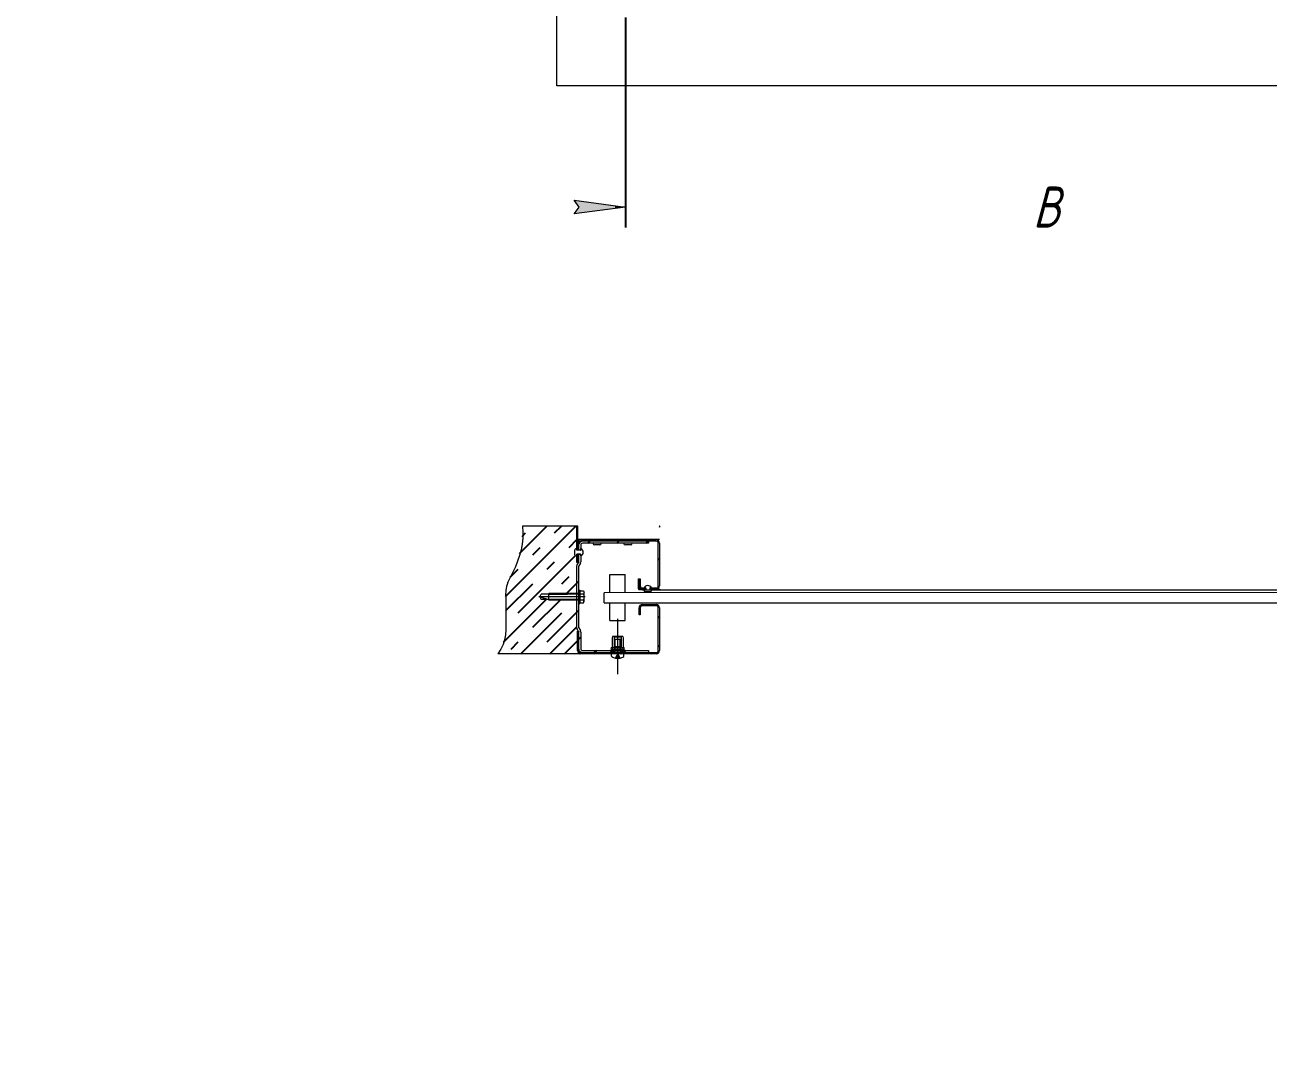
# Model space of a CAD drawing. Header units: millimetres. Extents: x 0 to 420, y 0 to 297.
# Drawn here: x 0 to 121.2, y 0 to 99.7 of the extents above; entities that cross this region are included whole.
import ezdxf

# ---------------------------------------------------------------- set-up
doc = ezdxf.new("R2010")
doc.units = ezdxf.units.MM
for name, pattern in [('K5LT_AXLED', [19.5, 15, -1.5, 1.5, -1.5]), ('K5LT_DASHED', [6, 4, -2]), ('K5LT_THIN', [0])]:
    doc.linetypes.add(name, pattern=pattern)
doc.layers.add('Системный слой', color=7, linetype='Continuous')
doc.styles.add('KDIMTEXTSTYLE', font='GOST_AU.SHX', dxfattribs={"width": 0.96, "oblique": 15, "height": 5})
doc.dimstyles.new('KDIMSTYLE (0.07)', dxfattribs={"dimtxt": 5, "dimasz": 1, "dimexe": 2, "dimexo": 0, "dimgap": 1, "dimtad": 1, "dimlfac": 15, "dimtxsty": 'KDIMTEXTSTYLE', "dimsah": 1, "dimcen": 0, "dimdle": 1, "dimadec": 0, "dimazin": 0, "dimtfac": 0.667, "dimtmove": 0, "dimatfit": 3, "dimfxl": 1, "dimtvp": 1, "dimtolj": 1, "dimtzin": 0, "dimarcsym": 0})
pattern_1 = [(45, (0, 0), (-1.414213562373095, 1.414213562373095), [])]

# ---------------------------------------------------------------- blocks, each defined once
blk = doc.blocks.new('KDIMARROW_01')
at = {"layer": 'Системный слой'}
blk.add_hatch(color=0, dxfattribs=at).paths.add_polyline_path([(0, 0), (-5, 0.658262491226197), (-4.5, 5.51091059616309e-16), (-5, -0.6582624912261956)])
at = {"layer": 'Системный слой', "color": 0, "linetype": 'K5LT_THIN', "lineweight": 18}
for p, q in [((-4.5, 5.51091059616309e-16), (-5, 0.658262491226197)), ((-5, 0.658262491226197), (0, 0)), ((0, 0), (-5, -0.6582624912261956)), ((-5, -0.6582624912261956), (-4.5, 5.51091059616309e-16)), ((0, 0), (-1, 0))]:
    blk.add_line(p, q, dxfattribs=at)

msp = doc.modelspace()

# ---------------------------------------------------------------- hatches: boundary and pattern name
at = {"layer": 'Системный слой'}
h = msp.add_hatch(dxfattribs=at)
h.set_pattern_fill('Бетон', angle=45, style=0, pattern_type=0)
h.set_pattern_definition([(45, (0, 0), (-1.414213562373095, 1.414213562373095), [11, -5]), (45, (9.19238815542512, 9.192388155425117), (-1.414213562373095, 1.414213562373095), [1, -15]), (45, (4.949747468305834, 6.363961030678928), (-1.414213562373095, 1.414213562373095), [11, -5]), (45, (14.14213562373095, 15.55634918610405), (-1.414213562373095, 1.414213562373095), [1, -15])])
h.paths.add_polyline_path([(50.16681624943146, 43.97947448401575), (50.31927744403498, 44.24354501925137), (51.06681724943144, 44.2435450192512), (51.06681724943144, 44.29354501925121), (53.76681724943143, 44.29354501925121), (53.7668172494316, 46.96853848325702), (53.80232051742848, 47.1010384832569), (53.93113700279559, 47.32415518076508), (53.84681724943135, 47.32415518076508), (53.79681724943134, 47.32415518076508), (53.79681724943174, 47.94915518076508), (53.67093534492113, 47.98288513542013), (53.61021470905297, 48.02947771804904), (53.59681724943135, 48.07947771804905), (53.59681724943135, 48.5688326434809), (53.62610657131268, 48.63954332159958), (53.67093534492113, 48.66542522610982), (53.79681724943134, 48.69915518076488), (53.79681724943134, 50.77415518076506), (53.82610657131272, 50.84486585888374), (53.89681724943136, 50.87415518076506), (48.48729432616773, 50.87415518076506), (48.42271830235791, 48.91901985083194), (47.77052854999909, 46.84837808612031), (47.54633570182261, 46.37337772847451), (47.51706716546926, 46.31485050053982), (47.45788709708495, 46.1978761836944), (47.39296920250956, 46.07035605125364), (47.33609447337381, 45.95804737545888), (47.28558800902908, 45.85686626356738), (47.21189473850461, 45.70475593508769), (47.10848706694719, 45.47526255682129), (46.97796678213501, 45.12644842928154), (46.89070290000382, 44.77418421231661), (46.88569889366829, 44.74417212035252), (46.8767975053704, 44.68394676244472), (46.86310951447706, 44.56274788046815), (46.84969898116708, 44.31780968993323), (46.85193605748589, 44.00276794685354), (46.85780606045057, 43.84433248840958), (46.86129050907675, 43.76494281758639), (46.86577945089732, 43.66597404544561), (46.86986116212142, 43.57271384373036), (46.87316303317937, 43.48873921608049), (46.87515793463854, 43.42945550240927), (46.87593519482073, 43.40313901401188), (46.87729327454429, 43.35054139586461), (46.87928470900908, 43.2454769416687), (46.88085697866381, 43.0357859417422), (46.88001558192229, 42.80879784865513), (46.87735740140886, 42.52565746409999), (46.87600326837787, 42.03975387057056), (46.88025764172392, 41.27974331944617), (46.87532815469206, 40.98297499814834), (46.85137525086827, 40.54029493858027), (46.75789498549932, 39.88486056292214), (46.4196927948376, 38.93139913004305), (46.09960864022094, 38.43293485773739), (54.1668172494318, 38.43293485773751), (53.94054307945214, 38.52666068775778), (53.84681724943209, 38.75293485773747), (53.84681724943209, 40.63293485773741), (53.93113700279559, 40.63293485773741), (53.80232051742865, 40.85605155524547), (53.76681724943143, 40.98855155524546), (53.76681724943143, 43.66354501925127), (53.73195380306885, 43.66354501925127), (51.06681724943144, 43.66354501925127), (51.06681724943144, 43.71354501925128), (50.32035069749861, 43.71354501925128)])
h = msp.add_hatch(dxfattribs=at)
h.set_pattern_fill('Металл', angle=45, style=0, pattern_type=0)
h.set_pattern_definition(pattern_1)
h.paths.add_polyline_path([(54.36681724943145, 49.404155180765), (54.08397453695687, 49.28699789323963), (53.96681724943141, 49.004155180765), (54.16681724943146, 49.004155180765), (54.2253958931941, 49.14557653700228), (54.36681724943145, 49.20415518076499)])
h.paths.add_polyline_path([(53.96681724943141, 38.95293485773749), (54.08397453695687, 38.67009214526286), (54.36681724943145, 38.55293485773728), (54.36681724943145, 38.75293485773747), (54.2253958931941, 38.8115135015002), (54.16681724943146, 38.95293485773749)])
h.paths.add_polyline_path([(58.16681724943146, 38.7529348577373), (58.16681724943146, 38.55293485773748), (60.76681724943143, 38.55293485773748), (60.76681724943143, 38.75293485773747)])
h.paths.add_polyline_path([(54.16681724943169, 40.55371816022947), (54.1313139814344, 40.68621816022934), (53.95810890067764, 40.58621816022944), (53.96681724943141, 40.55371816022947)])
h.paths.add_polyline_path([(54.36681724943145, 38.55293485773748), (57.36681724943145, 38.55293485773728), (57.36681724943145, 38.75293485773747), (54.36681724943145, 38.7529348577373)])
h.paths.add_polyline_path([(53.96681724943141, 40.55371816022947), (53.96681724943141, 38.95293485773749), (54.16681724943146, 38.95293485773749), (54.16681724943146, 40.55371816022947)])
h.paths.add_polyline_path([(53.7668172494316, 40.98855155524546), (53.80232051742848, 40.85605155524539), (53.97552559818558, 40.95605155524547), (53.96681724943141, 40.98855155524546)])
h.paths.add_polyline_path([(53.80232051742865, 47.10103848325701), (53.76681724943143, 46.96853848325702), (53.96681724943164, 46.96853848325702), (53.97552559818564, 47.00103848325691)])
h.paths.add_polyline_path([(53.80232051742848, 40.85605155524539), (53.95810890067759, 40.58621816022935), (54.1313139814344, 40.68621816022934), (53.97552559818564, 40.95605155524538)])
h.paths.add_polyline_path([(54.13131398143457, 47.27087187827303), (54.16681724943146, 47.40337187827302), (53.9668172494317, 47.40337187827302), (53.95810890067759, 47.37087187827294)])
h.paths.add_polyline_path([(53.76681724943143, 46.96853848325702), (53.76681724943143, 40.98855155524546), (53.96681724943141, 40.98855155524546), (53.96681724943141, 46.96853848325702)])
h.paths.add_polyline_path([(54.36681724943145, 49.20415518076499), (60.76681724943143, 49.20415518076499), (60.76681724943143, 49.404155180765), (54.36681724943145, 49.404155180765)])
h.paths.add_polyline_path([(53.96681724943141, 49.004155180765), (53.96681724943141, 48.53415518076491), (54.16681724943146, 48.53415518076491), (54.16681724943146, 49.004155180765)])
h.paths.add_polyline_path([(53.95810890067759, 47.37087187827294), (53.80232051742848, 47.1010384832569), (53.97552559818564, 47.00103848325691), (54.1313139814344, 47.27087187827294)])
h.paths.add_polyline_path([(54.16681724943146, 47.40337187827302), (54.16681724943146, 48.11415518076504), (53.96681724943141, 48.11415518076504), (53.96681724943141, 47.40337187827302)])
h = msp.add_hatch(dxfattribs=at)
h.set_pattern_fill('Металл', angle=45, style=0, pattern_type=0)
h.set_pattern_definition(pattern_1)
h.paths.add_polyline_path([(54.16681724943146, 49.52415518076498), (53.9405430794518, 49.4304293507447), (53.84681724943135, 49.20415518076499), (53.96681724943141, 49.20415518076499), (54.02539589319412, 49.34557653700227), (54.16681724943146, 49.404155180765)])
h.paths.add_polyline_path([(59.84681724943147, 45.04415518076496), (59.9405430794518, 44.81788101078524), (60.16681724943146, 44.72415518076508), (60.16681724943146, 44.84415518076497), (60.02539589319412, 44.90273382452767), (59.96681724943141, 45.04415518076496)])
h.paths.add_polyline_path([(53.84681724943135, 47.32415518076488), (53.96681724943141, 47.32415518076488), (53.96681724943141, 48.11415518076504), (53.84681724943135, 48.11415518076504)])
h.paths.add_polyline_path([(61.84681724943164, 49.20415518076499), (61.75309141941131, 49.4304293507447), (61.52681724943164, 49.52415518076506), (61.52681724943164, 49.404155180765), (61.66823860566899, 49.34557653700227), (61.72681724943163, 49.20415518076499)])
h.paths.add_polyline_path([(53.84681724943135, 49.20415518076499), (53.84681724943135, 48.53415518076491), (53.96681724943141, 48.53415518076491), (53.96681724943141, 49.20415518076499)])
h.paths.add_polyline_path([(61.52681724943164, 44.72415518076497), (61.75309141941131, 44.81788101078524), (61.84681724943135, 45.04415518076496), (61.72681724943163, 45.04415518076496), (61.66823860566899, 44.90273382452767), (61.52681724943164, 44.84415518076497)])
h.paths.add_polyline_path([(61.52681724943164, 49.52415518076506), (54.16681724943146, 49.52415518076506), (54.16681724943146, 49.404155180765), (61.52681724943164, 49.404155180765)])
h.paths.add_polyline_path([(59.96681724943141, 45.04415518076496), (59.96681724943141, 45.72415518076508), (59.84681724943135, 45.72415518076508), (59.84681724943135, 45.04415518076496)])
h.paths.add_polyline_path([(60.16681724943146, 44.72415518076508), (60.48681724943151, 44.72415518076508), (60.48681724943151, 44.84415518076497), (60.16681724943146, 44.84415518076497)])
h.paths.add_polyline_path([(61.52681724943164, 44.84415518076497), (60.90681724943158, 44.84415518076497), (60.90681724943158, 44.72415518076508), (61.52681724943164, 44.72415518076508)])
h.paths.add_polyline_path([(61.84681724943135, 45.04415518076496), (61.84681724943135, 49.20415518076499), (61.72681724943163, 49.20415518076499), (61.72681724943163, 45.04415518076496)])
h = msp.add_hatch(dxfattribs=at)
h.set_pattern_fill('Металл', angle=45, style=0, pattern_type=0)
h.set_pattern_definition(pattern_1)
h.paths.add_polyline_path([(53.84681724943181, 38.75293485773747), (53.94054307945214, 38.52666068775778), (54.1668172494318, 38.43293485773739), (54.1668172494318, 38.55293485773748), (54.02539589319446, 38.61151350150018), (53.96681724943181, 38.75293485773747)])
h.paths.add_polyline_path([(60.1668172494318, 43.23293485773732), (59.94054307945214, 43.13920902771704), (59.84681724943209, 42.91293485773733), (59.96681724943181, 42.91293485773733), (60.02539589319446, 43.05435621397461), (60.1668172494318, 43.11293485773734)])
h.paths.add_polyline_path([(61.84681724943198, 42.91293485773733), (61.7530914194117, 43.13920902771704), (61.52681724943204, 43.2329348577374), (61.52681724943204, 43.11293485773734), (61.66823860566933, 43.05435621397461), (61.72681724943203, 42.91293485773733)])
h.paths.add_polyline_path([(59.84681724943209, 42.91293485773733), (59.84681724943209, 42.2329348577374), (59.96681724943181, 42.2329348577374), (59.96681724943181, 42.91293485773733)])
h.paths.add_polyline_path([(61.52681724943204, 38.43293485773751), (61.7530914194117, 38.52666068775778), (61.84681724943209, 38.75293485773747), (61.72681724943203, 38.75293485773747), (61.66823860566933, 38.61151350150018), (61.52681724943204, 38.55293485773748)])
h.paths.add_polyline_path([(61.52681724943204, 43.2329348577374), (60.1668172494318, 43.2329348577374), (60.1668172494318, 43.11293485773734), (61.52681724943204, 43.11293485773751)])
h.paths.add_polyline_path([(61.52681724943204, 38.55293485773748), (58.16681724943146, 38.55293485773748), (58.16681724943146, 38.43293485773739), (61.52681724943204, 38.43293485773739)])
h.paths.add_polyline_path([(61.84681724943209, 38.75293485773747), (61.84681724943209, 42.91293485773733), (61.72681724943203, 42.91293485773733), (61.72681724943203, 38.75293485773747)])
h.paths.add_polyline_path([(53.96681724943181, 38.75293485773747), (53.96681724943181, 40.63293485773741), (53.84681724943209, 40.63293485773741), (53.84681724943209, 38.75293485773747)])
h.paths.add_polyline_path([(54.1668172494318, 38.43293485773739), (57.36681724943145, 38.43293485773739), (57.36681724943145, 38.55293485773748), (54.1668172494318, 38.55293485773748)])
h = msp.add_hatch(dxfattribs=at)
h.set_pattern_fill('Металл', angle=45, style=0, pattern_type=0)
h.set_pattern_definition(pattern_1)
h.paths.add_polyline_path([(58.31681724943144, 38.82273874933031), (58.39742914772478, 38.85812441118185), (58.42940892620032, 38.94014707256136), (58.3940232643489, 39.02075897085473), (58.31681724943144, 39.0527387493303), (58.31681724943144, 39.97225640787423), (58.27831494582233, 40.10273874933029), (58.14166370034059, 40.10273874933029), (58.10681724943157, 40.04790263305151), (58.10681724943157, 39.10273874933029), (58.15681724943158, 39.0527387493303), (58.24181724943145, 39.0527387493303), (58.24181724943145, 39.010392738902), (58.29067887714706, 38.97990578603952), (58.30367173433797, 38.92379786663517), (58.27318478147544, 38.87493623891947), (58.24181724943145, 38.86194338172865), (58.24181724943145, 38.55293485773748), (58.46681724943141, 38.55293485773748), (58.46681724943141, 38.61273874933033), (58.32886247050317, 38.61273874933039), (58.31821698129113, 38.62373820997567), (58.31681724943144, 38.63108872186987)])
h.paths.add_polyline_path([(57.39197079852227, 40.10273874933029), (57.25531955304058, 40.10273874933029), (57.21681724943141, 39.97225640787423), (57.21681724943141, 39.05273874933033), (57.13620535113813, 39.01735308747882), (57.10422557266253, 38.93533042609931), (57.13961123451395, 38.85471852780594), (57.21681724943141, 38.82273874933037), (57.21681724943136, 38.63108872186987), (57.21095938505511, 38.61694658624612), (57.20477202835997, 38.61273874933033), (57.06681724943144, 38.61273874933033), (57.06681724943144, 38.55293485773748), (57.29181724943146, 38.55293485773748), (57.29181724943146, 38.86194338172871), (57.24295562171579, 38.89243033459118), (57.22996276452494, 38.94853825399554), (57.26044971738747, 38.9973998817112), (57.29181724943146, 39.01039273890203), (57.29181724943146, 39.0527387493303), (57.37681724943167, 39.0527387493303), (57.42681724943168, 39.10273874933029), (57.42681724943168, 40.04790263305151)])

# ---------------------------------------------------------------- linework, layer by layer
at = {"layer": 'Системный слой', "color": 7, "linetype": 'K5LT_THIN', "lineweight": 18}
for p, q in [((51.85017140753689, 93.78079849524735), (51.85017140753688, 246.1807984952484)), ((225.5835047408702, 93.78079849524843), (51.85017140753689, 93.78079849524735)), ((53.89681724943136, 50.87415518076506), (48.48729432616773, 50.87415518076506)), ((53.79681724943134, 48.53415518076491), (53.79681724943134, 50.77415518076506)), ((53.84681724943135, 49.55415518076501), (53.84681724943135, 50.80415518076501)), ((53.84681724943135, 50.77415518076506), (53.84681724943135, 48.53415518076491)), ((53.59681724943135, 48.07947771804905), (53.59681724943135, 48.5688326434809)), ((53.79681724943174, 48.69915518076508), (53.67093534492113, 48.66542522610982)), ((53.79681724943174, 48.52415518076506), (53.79681724943174, 48.69915518076508)), ((53.84681724943135, 48.53415518076491), (53.79681724943134, 48.53415518076491)), ((54.15681724943158, 48.52415518076506), (53.79681724943174, 48.52415518076506)), ((61.84681724943135, 49.55415518076501), (53.84681724943135, 49.55415518076501)), ((53.84681724943135, 48.53415518076491), (53.84681724943135, 49.20415518076499)), ((53.96681724943141, 48.53415518076491), (53.84681724943135, 48.53415518076491)), ((53.84681724943135, 48.52415518076506), (53.84681724943135, 48.53415518076491)), ((53.84681724943135, 48.52415518076506), (53.84681724943135, 48.53415518076491)), ((53.96681724943141, 49.20415518076499), (53.96681724943141, 48.53415518076491)), ((53.96681724943141, 49.004155180765), (53.96681724943141, 48.53415518076491)), ((54.16681724943146, 48.53415518076491), (53.96681724943141, 48.53415518076491)), ((53.96681724943141, 48.52415518076506), (53.96681724943141, 48.53415518076491)), ((53.96681724943141, 48.52415518076506), (53.96681724943141, 48.53415518076491)), ((54.16681724943146, 49.52415518076506), (61.52681724943164, 49.52415518076506)), ((61.52681724943164, 49.404155180765), (54.16681724943146, 49.404155180765)), ((54.16681724943146, 49.004155180765), (54.16681724943146, 48.53415518076491)), ((54.16681724943146, 48.53415518076491), (54.166817249426, 48.67915518075117)), ((60.76681724943143, 49.404155180765), (54.36681724943145, 49.404155180765)), ((60.76681724943143, 49.20415518076499), (54.36681724943145, 49.20415518076499)), ((56.01681724943182, 49.03415518076491), (55.51681724943182, 49.03415518076491)), ((59.01681724943143, 49.03415518076491), (58.51681724943143, 49.03415518076491)), ((58.53584736630387, 49.03415518076491), (58.51681724943143, 49.03415518076491)), ((59.01681724943143, 49.03415518076491), (58.99778713255932, 49.03415518076491)), ((60.76681724943143, 49.404155180765), (60.76681724943143, 49.20415518076499)), ((61.72681724943163, 45.04415518076496), (61.72681724943163, 49.20415518076499)), ((61.84681724943135, 49.20415518076499), (61.84681724943135, 45.04415518076496)), ((53.79681724943174, 47.94915518076508), (53.67093534492113, 47.98288513542013)), ((54.15681724943158, 48.12415518076506), (53.79681724943174, 48.12415518076506)), ((53.79681724943174, 47.94915518076508), (53.79681724943174, 48.12415518076506)), ((53.79681724943134, 47.32415518076508), (53.79681724943134, 48.11415518076504)), ((53.84681724943135, 48.11415518076504), (53.79681724943134, 48.11415518076504)), ((53.84681724943135, 47.32415518076508), (53.79681724943134, 47.32415518076508)), ((53.95810890067759, 47.37087187827294), (53.80232051742848, 47.1010384832569)), ((53.84681724943135, 48.11415518076504), (53.84681724943135, 48.12415518076506)), ((53.84681724943135, 48.11415518076504), (53.84681724943135, 48.12415518076506)), ((53.84681724943135, 48.11415518076504), (53.84681724943135, 47.32415518076508)), ((53.84681724943135, 47.32415518076508), (53.84681724943135, 48.11415518076504)), ((53.96681724943141, 48.11415518076504), (53.84681724943135, 48.11415518076504)), ((53.96681724943141, 47.32415518076508), (53.84681724943135, 47.32415518076508)), ((53.96681724943141, 48.11415518076504), (53.96681724943141, 48.12415518076506)), ((53.96681724943141, 48.11415518076504), (53.96681724943141, 48.12415518076506)), ((53.96681724943141, 48.11415518076504), (53.96681724943141, 47.32415518076508)), ((54.16681724943146, 48.11415518076504), (53.96681724943141, 48.11415518076504)), ((53.96681724943141, 48.11415518076504), (53.96681724943141, 47.40337187827302)), ((54.1313139814344, 47.27087187827294), (53.97552559818564, 47.00103848325691)), ((54.1668172494318, 47.96915518076497), (54.16681724943146, 48.11415518076504)), ((54.16681724943146, 48.11415518076504), (54.16681724943146, 47.40337187827302)), ((53.76681724943143, 46.96853848325702), (53.76681724943143, 40.98855155524546)), ((53.96681724943141, 46.96853848325702), (53.96681724943141, 40.98855155524546)), ((57.00943848720669, 44.37427067571258), (57.0094384872059, 46.17415518076362)), ((57.0094384872059, 46.17415518076362), (58.5094384872059, 46.17415518076399)), ((58.50943848720669, 44.37458566193698), (58.5094384872059, 46.17415518076399)), ((59.79681724943134, 44.77415518076506), (59.79681724943134, 45.72415518076508)), ((59.79681724943134, 45.72415518076508), (59.84681724943135, 45.72415518076508)), ((59.84681724943135, 45.72415518076508), (59.84681724943135, 44.77415518076506)), ((59.84681724943135, 45.04415518076496), (59.84681724943135, 45.72415518076508)), ((59.84681724943135, 45.72415518076508), (59.96681724943141, 45.72415518076508)), ((59.96681724943141, 45.72415518076508), (59.96681724943141, 45.04415518076496)), ((60.16681724943146, 44.84415518076497), (60.48681724943151, 44.84415518076497)), ((60.48681724943151, 44.84415518076497), (60.34181724943835, 44.84415518076224)), ((60.48681724943151, 44.84415518076497), (60.48681724943151, 44.72415518076508)), ((60.49681724943139, 44.83415518076492), (60.49681724943139, 44.67415518076507)), ((60.89681724943136, 44.83415518076492), (60.89681724943136, 44.67415518076507)), ((61.05181724941781, 44.84415518075951), (60.90681724943158, 44.84415518076497)), ((60.90681724943158, 44.84415518076497), (60.90681724943158, 44.72415518076508)), ((60.90681724943158, 44.84415518076497), (61.52681724943164, 44.84415518076497)), ((50.16681624943146, 43.97947448401575), (50.31927744403498, 44.24354501925137)), ((50.16681624943146, 43.97947448401575), (50.32035069749861, 43.71354501925128)), ((50.16681624943146, 43.97947448401575), (51.06681724943144, 43.71354501925128)), ((51.06681724943144, 44.2435450192512), (50.31927744403498, 44.24354501925137)), ((51.06681724943144, 43.71354501925128), (50.32035069749861, 43.71354501925128)), ((53.96681724943141, 44.29354501925121), (51.06681724943144, 44.29354501925121)), ((51.06681724943144, 43.66354501925127), (51.06681724943144, 44.29354501925121)), ((51.06681724943144, 44.2435450192512), (52.86681724943145, 44.2435450192512)), ((52.86681724943145, 43.71354501925128), (51.06681724943144, 43.71354501925128)), ((53.73195380306885, 43.66354501925127), (51.06681724943144, 43.66354501925127)), ((53.96681724943141, 44.2435450192512), (52.86681724943145, 44.2435450192512)), ((53.96681724943141, 44.2435450192512), (52.86681724943145, 44.2435450192512)), ((53.72251079489348, 43.71354501925128), (52.86681724943145, 43.71354501925128)), ((53.96681724943141, 43.71354501925109), (53.72251079489348, 43.71354501925128)), ((53.96681724943141, 43.6635450192511), (53.73195380306885, 43.66354501925127)), ((53.96681724943141, 43.71354501925109), (53.83622939157453, 43.71354501925109)), ((53.96681624943147, 44.62854501925125), (54.06681824943144, 44.62854501925125)), ((54.06681724943144, 44.55589528844087), (54.44040478588749, 44.55589528844087)), ((54.06681724943144, 44.26722015384604), (54.44040478588857, 44.26722015384604)), ((54.06681724943144, 43.68986988465642), (54.44040478588931, 43.68986988465642)), ((54.44040478588749, 44.55589528844087), (54.51681801355613, 44.42354369574844)), ((54.51681724943143, 43.53354501925116), (54.51681801355613, 44.42354369574844)), ((213.9568380757933, 44.4072281882662), (56.45943848720668, 44.37415518076361)), ((56.4594384872068, 43.4072281883054), (56.45943848720668, 44.37415518076361)), ((59.89681724943136, 44.72415518076508), (60.48681724943151, 44.72415518076508)), ((60.48681724943151, 44.67415518076507), (59.89681724943136, 44.67415518076507)), ((60.48681724943151, 44.72415518076508), (60.16681724943146, 44.72415518076508)), ((60.19943848482205, 44.67415518082109), (61.5594384848219, 44.67415518082109)), ((60.32181724943138, 44.67415518076507), (60.3555472040868, 44.54827327625483)), ((60.49681724943139, 44.67415518076507), (60.32181724943138, 44.67415518076507)), ((60.94149471214757, 44.47415518076508), (60.45213978671552, 44.47415518076508)), ((60.48681724943151, 44.72415518076508), (60.48681724943151, 44.67415518076507)), ((60.49681724943139, 44.72415518076508), (60.48681724943151, 44.72415518076508)), ((60.49681724943139, 44.72415518076508), (60.48681724943151, 44.72415518076508)), ((60.90681724943158, 44.72415518076508), (60.89681724943136, 44.72415518076508)), ((60.90681724943158, 44.72415518076508), (60.89681724943136, 44.72415518076508)), ((61.07181724943138, 44.67415518076507), (60.89681724943136, 44.67415518076507)), ((214.5068380757933, 44.62333046874494), (60.90350474087052, 44.62333046874492)), ((60.90681724943158, 44.72415518076508), (60.90681724943158, 44.67415518076507)), ((60.90681724943158, 44.72415518076508), (61.79681724943134, 44.72415518076508)), ((61.52681724943164, 44.72415518076508), (60.90681724943158, 44.72415518076508)), ((61.79681724943134, 44.67415518076507), (60.90681724943158, 44.67415518076507)), ((61.07181724943138, 44.67415518076507), (61.03808729477629, 44.54827327625483)), ((53.96681624943147, 43.32854501925124), (54.06681824943144, 43.32854501925124)), ((54.06681724943144, 43.40119475006162), (54.44040478588749, 43.40119475006162)), ((54.44040478588749, 43.40119475006162), (54.51681724943143, 43.53354501925116)), ((56.4594384872068, 43.4072281883054), (214.506838075793, 43.40722818826606)), ((57.00943848720732, 41.67415518076362), (57.00943848720681, 43.40722818830525)), ((58.50943848720732, 41.67415518076399), (58.50943848720686, 43.40722818830488)), ((59.84681724943209, 42.2329348577374), (59.84681724943209, 42.91293485773733)), ((59.96681724943181, 42.91293485773733), (59.96681724943181, 42.2329348577374)), ((60.1668172494318, 43.2329348577374), (61.52681724943204, 43.2329348577374)), ((61.52681724943204, 43.11293485773734), (60.1668172494318, 43.11293485773734)), ((210.6016881540332, 43.35326601546565), (60.83198799437321, 43.35326601546565)), ((61.72681724943203, 38.75293485773747), (61.72681724943203, 42.91293485773733)), ((61.84681724943209, 42.91293485773733), (61.84681724943209, 38.75293485773747)), ((57.00943848720732, 41.67415518076362), (57.75943848720732, 41.67415518076379)), ((57.75943848720732, 41.67415518076379), (58.50943848720732, 41.67415518076399)), ((59.96681724943181, 42.2329348577374), (59.84681724943209, 42.2329348577374)), ((53.80232051742848, 40.85605155524539), (53.95810890067759, 40.58621816022935)), ((53.84681724943209, 38.75293485773747), (53.84681724943209, 40.63293485773741)), ((53.84681724943209, 40.63293485773741), (53.96681724943181, 40.63293485773741)), ((53.96681724943181, 40.63293485773741), (53.96681724943181, 38.75293485773747)), ((53.96681724943141, 40.55371816022947), (53.96681724943141, 38.95293485773749)), ((53.97552559818564, 40.95605155524538), (54.1313139814344, 40.68621816022934)), ((54.16681724943146, 40.55371816022947), (54.16681724943146, 38.95293485773749)), ((57.25531955304058, 40.10273874933029), (57.21681724943141, 39.97225640787423)), ((57.39197079852227, 40.10273874933029), (57.25531955304058, 40.10273874933029)), ((57.76681724943182, 40.10273874933029), (57.39197079852227, 40.10273874933029)), ((57.42681724943168, 40.04790263305151), (57.39197079852227, 40.10273874933029)), ((57.76681724943143, 40.04790263305151), (57.42681724943168, 40.04790263305151)), ((57.42681724943168, 40.04790263305151), (57.42681724943168, 39.10273874933029)), ((58.14166370034059, 40.10273874933029), (57.76681724943182, 40.10273874933029)), ((58.10681724943157, 40.04790263305151), (57.76681724943143, 40.04790263305151)), ((58.10681724943157, 40.04790263305151), (58.14166370034059, 40.10273874933029)), ((58.10681724943157, 40.04790263305151), (58.10681724943157, 39.10273874933029)), ((58.27831494582233, 40.10273874933029), (58.14166370034059, 40.10273874933029)), ((58.27831494582233, 40.10273874933029), (58.31681724943144, 39.97225640787423)), ((57.21681724943141, 39.97225640787423), (57.21681724943141, 39.0527387493303)), ((57.21681724943141, 38.82273874933037), (57.21681724943141, 38.63108872186987)), ((57.29181724943146, 39.0527387493303), (57.29181724943146, 39.01039273890203)), ((57.29181724943146, 39.0527387493303), (57.37681724943167, 39.0527387493303)), ((57.76681724943143, 39.01039273890203), (57.29181724943146, 39.01039273890203)), ((57.76681724943143, 38.86194338172865), (57.29181724943146, 38.86194338172865)), ((57.29181724943146, 38.86194338172865), (57.29181724943146, 38.55293485773748)), ((57.42681724943168, 39.10273874933029), (57.37681724943167, 39.0527387493303)), ((57.76681724943182, 39.0527387493303), (57.37681724943167, 39.0527387493303)), ((57.76681724943143, 39.10273874933029), (57.42681724943168, 39.10273874933029)), ((58.07799996055064, 39.83029622832004), (57.47799996055062, 39.83029622832004)), ((57.47799996055062, 38.45529622832004), (57.47799996055062, 39.83029622832004)), ((57.53212654825063, 38.73029622832001), (57.53212654825063, 39.83029622832004)), ((58.10681724943157, 39.10273874933029), (57.76681724943143, 39.10273874933029)), ((58.15681724943158, 39.0527387493303), (57.76681724943182, 39.0527387493303)), ((58.24181724943145, 39.01039273890203), (57.76681724943143, 39.01039273890203)), ((58.24181724943145, 38.86194338172865), (57.76681724943143, 38.86194338172865)), ((58.02387337285063, 38.73029622832001), (58.02387337285063, 39.83029622832004)), ((58.07799996055064, 38.45529622832004), (58.07799996055064, 39.83029622832004)), ((58.10681724943157, 39.10273874933029), (58.15681724943158, 39.0527387493303)), ((58.15681724943158, 39.0527387493303), (58.24181724943145, 39.0527387493303)), ((58.24181724943145, 39.0527387493303), (58.24181724943145, 39.01039273890203)), ((58.24181724943145, 38.86194338172865), (58.24181724943145, 38.55293485773748)), ((58.31681724943144, 39.97225640787423), (58.31681724943144, 39.0527387493303)), ((58.31681724943144, 38.82273874933037), (58.31681724943144, 38.63108872186987)), ((54.1668172494318, 38.43293485773739), (46.09960864022094, 38.43293485773739)), ((54.1668172494318, 38.55293485773748), (57.36681724943145, 38.55293485773748)), ((57.36681724943145, 38.43293485773739), (54.1668172494318, 38.43293485773739)), ((54.36681724943145, 38.75293485773747), (57.36681724943145, 38.75293485773747)), ((54.36681724943145, 38.55293485773748), (57.36681724943145, 38.55293485773748)), ((57.20477202835997, 38.61273874933033), (57.06681724943144, 38.61273874933033)), ((57.06681724943144, 38.61273874933033), (57.06681724943144, 38.55293485773748)), ((57.06681724943144, 38.55293485773748), (57.29181724943146, 38.55293485773748)), ((57.17799996055061, 38.19569955907849), (57.17799996055061, 38.43029622832003)), ((57.45299996055064, 38.43029622832003), (57.17799996055061, 38.43029622832003)), ((58.16681724943146, 38.75293485773747), (57.36681724943145, 38.75293485773747)), ((57.36681724943145, 38.75293485773747), (57.36681724943145, 38.55293485773748)), ((58.16681724943146, 38.55293485773748), (57.36681724943145, 38.55293485773748)), ((57.36681724943145, 38.55293485773748), (57.36681724943145, 38.43293485773739)), ((58.16681724943146, 38.55293485773748), (57.36681724943145, 38.55293485773748)), ((58.16681724943146, 38.43293485773739), (57.36681724943145, 38.43293485773739)), ((57.55840581963918, 37.9947049136523), (57.70877746183857, 38.33029622832004)), ((57.62984758049595, 37.98320812378827), (57.73197159889924, 38.33029622832004)), ((57.8472224592652, 38.33029622832004), (57.70877746183857, 38.33029622832004)), ((57.73366910530262, 38.02008364163578), (57.76327381352775, 38.33029622832004)), ((57.77246819469025, 37.99616090424371), (57.77625237844723, 38.33029622832004)), ((57.83889286798683, 37.98320812378827), (57.79691832530762, 38.33029622832004)), ((57.94079117068895, 37.99616090420278), (57.82942856626966, 38.33029622832004)), ((57.99759410146459, 37.99470491365284), (57.8472224592652, 38.33029622832004)), ((58.3779999605506, 38.43029622832003), (58.10299996055062, 38.43029622832003)), ((58.16681724943146, 38.75293485773747), (58.16681724943146, 38.55293485773748)), ((58.16681724943146, 38.75293485773747), (60.76681724943143, 38.75293485773747)), ((58.16681724943146, 38.55293485773748), (58.16681724943146, 38.43293485773739)), ((58.16681724943146, 38.55293485773748), (61.52681724943204, 38.55293485773748)), ((58.16681724943146, 38.55293485773748), (60.76681724943143, 38.55293485773748)), ((61.52681724943204, 38.43293485773739), (58.16681724943146, 38.43293485773739)), ((58.24181724943145, 38.55293485773748), (58.46681724943141, 38.55293485773748)), ((58.46681724943141, 38.61273874933033), (58.32886247050328, 38.61273874933033)), ((58.3779999605506, 38.19569955907849), (58.3779999605506, 38.43029622832003)), ((58.46681724943141, 38.61273874933033), (58.46681724943141, 38.55293485773748)), ((60.76681724943143, 38.75293485773747), (60.76681724943143, 38.55293485773748))]:
    msp.add_line(p, q, dxfattribs=at)
at = {"layer": 'Системный слой', "color": 30, "linetype": 'K5LT_AXLED', "lineweight": 18, "true_color": 0xff8000}
for p, q in [((54.59681762966488, 43.97852725173072), (50.08681625126036, 43.97949158978483)), ((57.77799996055063, 36.45529622832007), (57.77799996055063, 41.83029622832007))]:
    msp.add_line(p, q, dxfattribs=at)
at = {"layer": 'Системный слой', "color": 7, "linetype": 'K5LT_DASHED', "lineweight": 18}
msp.add_line((58.07799996055064, 38.73029622832001), (57.47799996055062, 38.73029622832001), dxfattribs=at)
at = {"layer": 'Системный слой', "color": 7, "linetype": 'K5LT_THIN', "lineweight": 18}
for centre, radius, start, end in [((53.89681724943136, 50.77415518076506), 0.1, 90, 180), ((53.89681724943136, 50.77415518076506), 0.05, 90.0000000000001, 180.0000000000001), ((61.79681724943134, 50.77415518076506), 0.1, 0, 90.0000000000001), ((61.79681724943134, 50.77415518076506), 0.05, 0, 90.0000000000001), ((53.69681724943138, 48.5688326434809), 0.1, 105.0000000000001, 180.0000000000001), ((54.16681724943146, 49.20415518076499), 0.3200000000000001, 90, 180), ((54.16681724943146, 49.20415518076499), 0.2, 90.0000000000001, 180.0000000000001), ((54.36681724943145, 49.004155180765), 0.4000000000000001, 90, 180), ((54.15681724943158, 48.53415518076491), 0.01, 270.0000000000001, 0), ((54.36681724943145, 49.004155180765), 0.2, 90.0000000000001, 180.0000000000001), ((54.02426516612201, 48.32415518076508), 0.3825520833095533, 0, 68.12181763692075), ((55.51681724943182, 49.20415518076481), 0.17, 180.0000000000001, 270.0000000000001), ((55.56681724943178, 49.69415518076477), 0.17, 235.4396782199016, 270.0000000000001), ((55.96681724943181, 49.69415518076477), 0.17, 270.0000000000001, 304.5603217800981), ((56.01681724943182, 49.20415518076481), 0.17, 270.0000000000001, 0), ((58.51681724943143, 49.20415518076499), 0.17, 180.0000000000001, 270.0000000000001), ((58.56681724943144, 49.69415518076497), 0.17, 235.4396782199919, 270.0000000000001), ((58.96681724943141, 49.69415518076497), 0.17, 270.0000000000001, 304.5603217800081), ((59.01681724943143, 49.20415518076499), 0.17, 270.0000000000001, 0), ((61.52681724943164, 49.20415518076499), 0.3200000000000001, 0, 90.0000000000001), ((61.52681724943164, 49.20415518076499), 0.2, 0, 90), ((53.69681724943138, 48.07947771804905), 0.1, 180, 255.0000000000001), ((53.90181724943164, 47.40337187827302), 0.06499999999999999, 330.0000000000001, 0), ((53.90181724943164, 47.40337187827302), 0.265, 329.9999999999999, 0), ((54.15681724943158, 48.11415518076504), 0.01, 0, 90.0000000000001), ((54.02426516612201, 48.32415518076508), 0.3825520833095533, 291.8781823630792, 0), ((54.03181724943158, 46.96853848325702), 0.265, 150, 180), ((54.03181724943158, 46.96853848325702), 0.06500000000000002, 150, 180.0000000000001), ((60.16681724943146, 45.04415518076496), 0.3200000000000001, 180.0000000000001, 270.0000000000001), ((60.16681724943146, 45.04415518076496), 0.2, 180, 269.9999999999999), ((60.69681724943138, 44.70160309745555), 0.3825520833095533, 90.0000000000001, 158.1218176369209), ((60.48681724943151, 44.83415518076492), 0.01, 0, 90), ((60.69681724943138, 44.70160309745555), 0.3825520833095533, 21.8781823630794, 90.00000000000014), ((60.90681724943158, 44.83415518076492), 0.01, 90, 180), ((61.52681724943164, 45.04415518076496), 0.2, 270.0000000000001, 0), ((61.52681724943164, 45.04415518076496), 0.3200000000000001, 270, 0), ((59.89681724943136, 44.77415518076506), 0.1, 180, 270.0000000000001), ((59.89681724943136, 44.77415518076506), 0.05, 180, 270), ((60.45213978671552, 44.57415518076508), 0.1, 195.0000000000001, 270.0000000000001), ((60.94149471214757, 44.57415518076508), 0.1, 270.0000000000001, 345.0000000000001), ((61.79681724943134, 44.77415518076506), 0.05, 270.0000000000001, 0), ((61.79681724943134, 44.77415518076506), 0.1, 270, 0), ((60.1668172494318, 42.91293485773733), 0.3200000000000001, 90, 180), ((60.1668172494318, 42.91293485773733), 0.2, 90.00000000000006, 180), ((61.52681724943204, 42.91293485773733), 0.3200000000000001, 0, 90), ((61.52681724943204, 42.91293485773733), 0.2, 0, 90), ((54.03181724943158, 40.98855155524546), 0.265, 180, 210.0000000000001), ((54.06443848482184, 40.93855155530147), 0.265, 180, 210.0000000000001), ((53.90181724943164, 40.55371816022947), 0.065, 0, 30.00000000000032), ((54.03181724943158, 40.98855155524546), 0.065, 180.0000000000003, 210.0000000000003), ((53.90181724943164, 40.55371816022947), 0.2650000000000001, 0, 30.00000000000017), ((54.36681724943145, 38.95293485773749), 0.4, 180, 270.0000000000003), ((54.36681724943145, 38.95293485773749), 0.2, 180, 270.0000000000002), ((57.21922557266248, 38.93773874933032), 0.1150252147174048, 91.19970947911314, 268.8002905208872), ((57.30418744311163, 38.93616806031534), 0.07524841927228441, 99.46188202254976, 260.5381179774506), ((58.22944705575128, 38.93616806031534), 0.0752484192722844, 279.4618820225497, 80.5381179774505), ((58.31440892620037, 38.93773874933032), 0.1150252147174048, 271.1997094791131, 88.80029052088717), ((54.1668172494318, 38.75293485773747), 0.3200000000000001, 180, 270), ((54.1668172494318, 38.75293485773747), 0.2, 180, 270), ((57.22799996055062, 38.19569955907849), 0.05, 180, 234.6234598480584), ((57.77799996055063, 38.97029622832), 1, 234.6234598480584, 257.3148039331257), ((57.19681724943138, 38.63108872186987), 0.01999999999999997, 293.4369049891132, 0), ((57.45299996055064, 38.45529622832004), 0.025, 270, 0), ((57.77799996055063, 38.97029622832), 1, 282.6851960668743, 305.3765401519416), ((58.10299996055062, 38.45529622832004), 0.025, 180, 270), ((58.33681724943153, 38.63108872186987), 0.01999999999999997, 180.0000000000001, 246.563095010887), ((58.32799996055064, 38.19569955907849), 0.05, 305.3765401519416, 0), ((61.52681724943204, 38.75293485773747), 0.3200000000000001, 270, 0), ((61.52681724943204, 38.75293485773747), 0.2, 270, 0)]:
    msp.add_arc(centre, radius, start, end, dxfattribs=at)
for centre, major_axis, ratio, start_param, end_param in [((57.86346362377105, 38.82619451711145), (0.8294630681032887, 0.4919369222735027), 0.7739165778364555, 4.034704366689791, 4.139382458290662), ((57.70489048706537, 38.95701042365366), (0.1782186995631697, -0.9807065222961299), 0.379901793440713, -0.3764376717641875, -0.2818113983760613), ((57.80851724307928, 38.95701042365366), (-0.39787630158048, -0.9139155521101481), 0.9101210131725465, 0.5901304518082613, 0.6455433640161159)]:
    msp.add_ellipse(centre, major_axis=major_axis, ratio=ratio, start_param=start_param, end_param=end_param, dxfattribs=at)
for points, degree, knots in [([(48.48729432616773, 50.87415518076506), (48.66403034597232, 49.25634638638059), (48.10246068106341, 47.26096262287012), (46.75724560012338, 44.93708862710577), (46.90145967312333, 43.47726421202171), (46.83670855624359, 41.33096666862531), (46.99560941383481, 39.59748068414922), (46.09960864022094, 38.43293485773739)], 3, [0, 0, 0, 0, 2.527836304980779, 3.468392215919575, 4.204233865184805, 4.874532677316062, 7, 7, 7, 7]), ([(53.96681624943147, 44.62854501925125), (53.96681724943141, 44.29354501925121), (53.96681724943141, 43.6635450192511), (53.96681624943147, 43.32854501925124)], 1, [0, 0, 3.350000000014926, 9.650000000014925, 13.00000000002985, 13.00000000002985]), ([(54.06681824943144, 44.62854501925125), (54.06681724943144, 44.55589528844087), (54.06681724943144, 43.40119475006162), (54.06681824943144, 43.32854501925124)], 1, [0, 0, 0.726497308172567, 12.27350269196508, 13.00000000013765, 13.00000000013765]), ([(54.44040478588749, 44.55589528844087), (54.44848729603677, 44.54189597955812), (54.4608105682716, 44.51793348845624), (54.47456071820915, 44.48201883790972), (54.48297563942788, 44.44804325634161), (54.48606816278794, 44.41202226220523), (54.48312677459899, 44.37593412605713), (54.47478625468563, 44.34178166412204), (54.46100177473625, 44.30556744199731), (54.44857451484086, 44.28137049413073), (54.44040478588857, 44.26722015384604)], 3, [0, 0, 0, 0, 1.595808889248632, 2.736967533517641, 4.108284445163931, 5.481867872720196, 6.858284445163931, 8.23696753351764, 9.387475555915298, 11, 11, 11, 11]), ([(54.44040478588857, 44.26722015384604), (54.44848728405003, 44.2392215781407), (54.46081053634975, 44.19129667414421), (54.47456067210686, 44.11946753020914), (54.48297560758647, 44.05151644490635), (54.48606816242778, 43.97947448401558), (54.48312680555779, 43.90729818089059), (54.47478629961688, 43.83899317740492), (54.46100180555101, 43.76656457666252), (54.44857452619749, 43.71817060512987), (54.44040478588931, 43.68986988465642)], 3, [0, 0, 0, 0, 1.595794141825116, 2.736944537535209, 4.108254950316899, 5.481835878309856, 6.858254950316899, 8.236944537535209, 9.387460808491783, 11, 11, 11, 11]), ([(54.44040478588749, 43.40119475006162), (54.44847605922359, 43.4151746004498), (54.4607859048391, 43.43910687721566), (54.47453151363396, 43.47498289731141), (54.48295591566625, 43.50893567078222), (54.48606786876434, 43.54494799918177), (54.48314601963563, 43.58104478243516), (54.47481520093629, 43.61522004704767), (54.46102640096819, 43.65147290303688), (54.44858575791028, 43.67570007546604), (54.44040478588931, 43.68986988465642)], 3, [0, 0, 0, 0, 1.59364618632134, 2.733595183190338, 4.103959039309346, 5.477175907047427, 6.853959039309347, 8.233595183190337, 9.385312852988006, 11, 11, 11, 11])]:
    msp.add_open_spline(points, degree=degree, knots=knots, dxfattribs=at)
for points in [[(57.62984758049595, 37.98320812378827), (57.60562578255326, 37.98560322008254), (57.58181106446563, 37.98943667181541), (57.55840581963918, 37.9947049136523)], [(57.83889286798683, 37.98320812378827), (57.81698133135603, 37.98581826319281), (57.79484137198006, 37.99013616833111), (57.77246819469025, 37.99616090424371)], [(57.94079117068895, 37.99616090420278), (57.9070222259636, 37.99014014780079), (57.87300529807499, 37.98581604035263), (57.83889286798683, 37.98320812378827)]]:
    msp.add_open_spline(points, degree=3, dxfattribs=at)

# ---------------------------------------------------------------- dimensions: what is measured, and where the dimension line sits
at = {"layer": 'Системный слой', "color": 7}
msp.add_linear_dim(base=(58.51683807420363, 81.96986865801495), p1=(218.6501714075368, 100.4474651619151), p2=(58.51683807420355, 100.447465161915), location=(99.51683807420363, 81.96986865801512), text='\\H5.0;\\W0.965;\\Q15;\\H5.0;\\W0.965;\\Q15;\\Q15;\\H4.00;В\\Q15;\\H5.00;', dimstyle='KDIMSTYLE (0.07)', override={"dimexo": 0, "dimblk1": 'KDIMARROW_01', "dimblk2": 'KDIMARROW_01', "dimse1": 0, "dimse2": 0, "dimclrt": 7, "dimtolj": 1}, dxfattribs=at).render()

doc.saveas('drawing.dxf')
